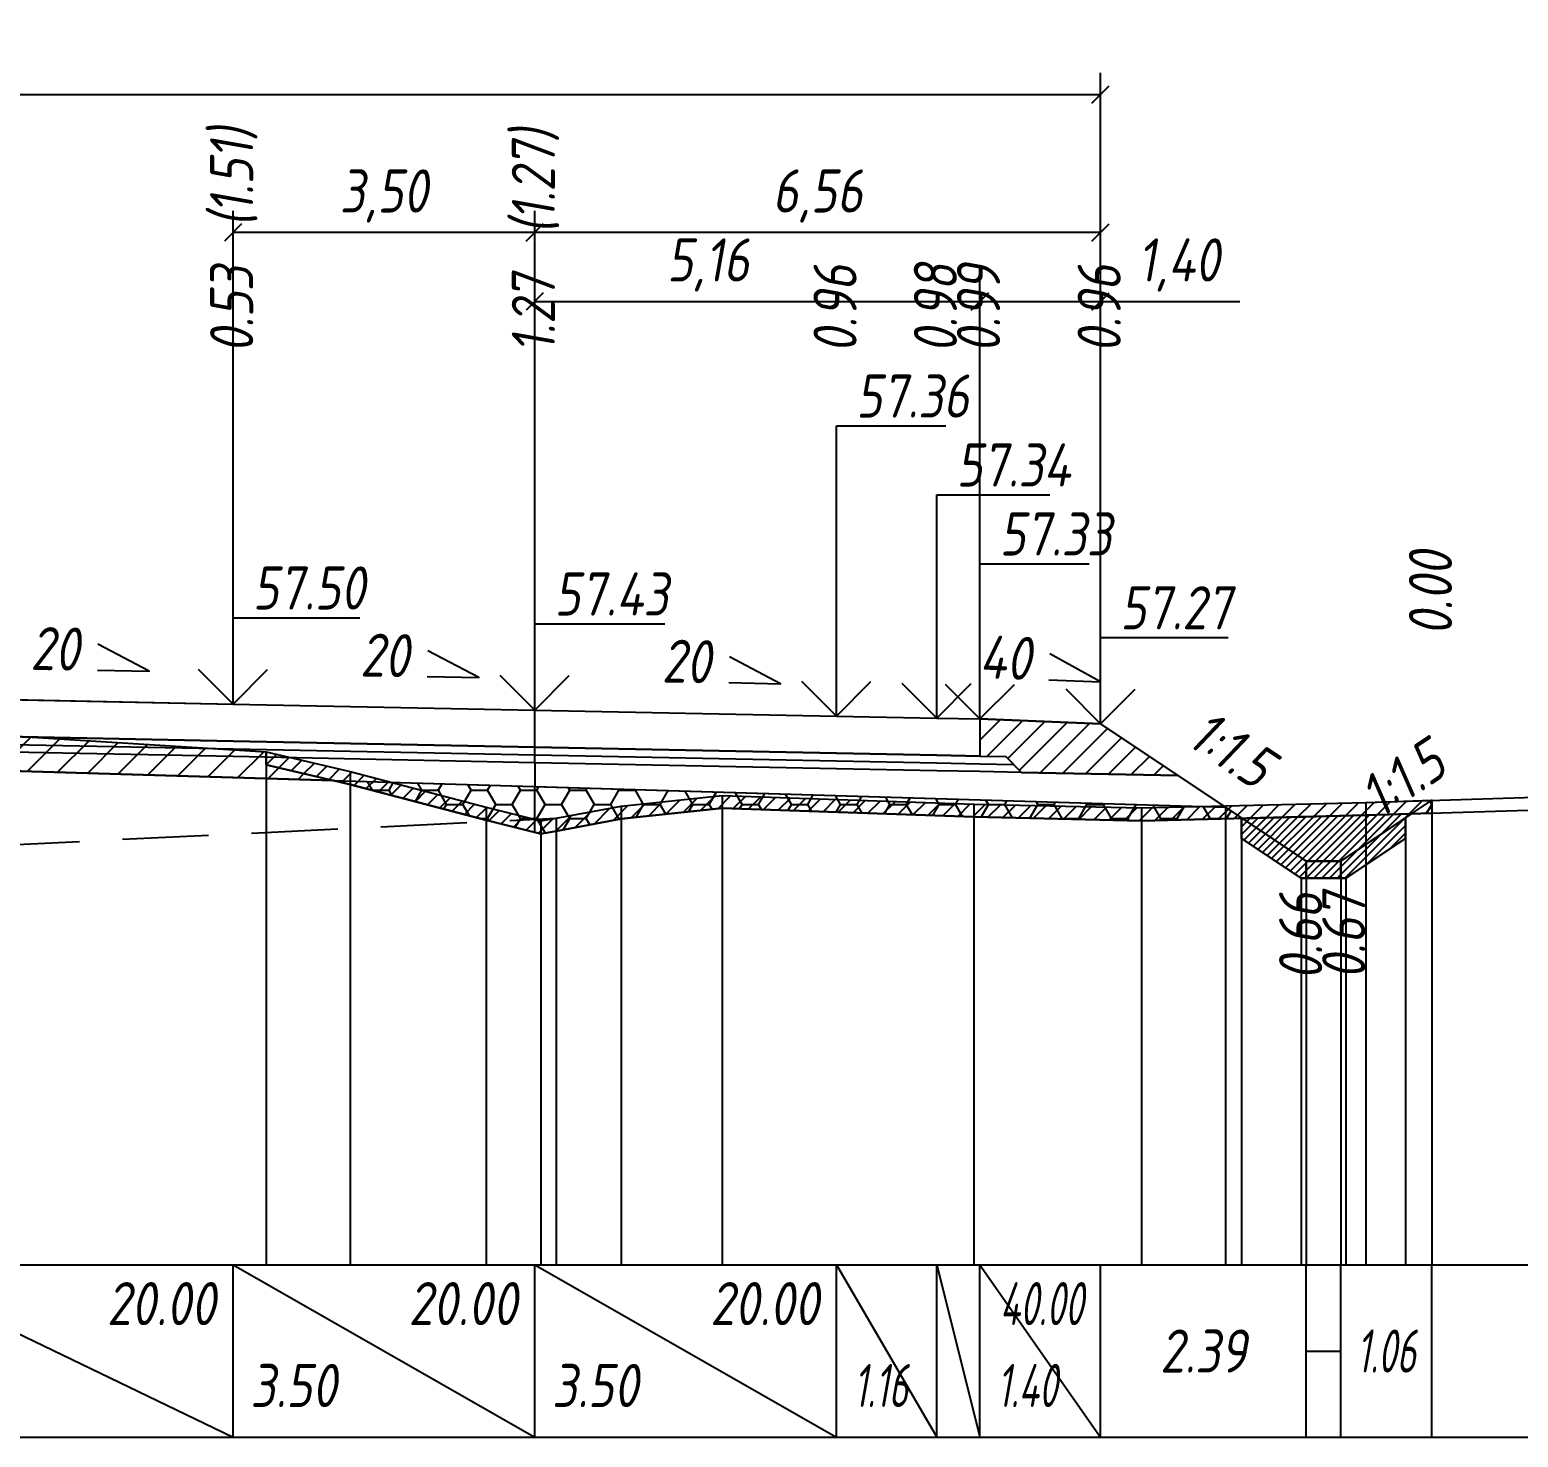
# Model space of a CAD drawing. Extents: x -717 to 1451, y -133302 to 233.
# Drawn here: x 195.9 to 282.2, y -69659 to -69577.4 of the extents above; entities that cross this region are included whole.
import ezdxf
from ezdxf.enums import TextEntityAlignment as Align

# ---------------------------------------------------------------- set-up
doc = ezdxf.new("R2010")
doc.units = 0
doc.linetypes.add('штриховая', pattern=[0.75, 0.5, -0.25])
for name, color, linetype in [('Интерполированный поперечник', 2, 'Continuous'), ('Код_514', 1, 'Continuous'), ('Контур_0', 7, 'Continuous'), ('Контур_2521', 7, 'Continuous'), ('Контур_2564', 7, 'Continuous'), ('Контур_2660', 7, 'Continuous'), ('Контур_2665', 7, 'Continuous'), ('Контур_400', 7, 'Continuous'), ('Контур_508', 7, 'Continuous'), ('Контур_512', 7, 'Continuous'), ('Контур_513', 7, 'Continuous'), ('Контур_818', 7, 'Continuous'), ('Красный поперечник', 1, 'Continuous'), ('Объём_2501', 7, 'Continuous'), ('Объём_2564', 7, 'Continuous'), ('Объём_2650', 7, 'Continuous'), ('Объём_2660', 7, 'Continuous'), ('Объём_2661', 7, 'Continuous'), ('Объём_2663', 7, 'Continuous'), ('Объём_2664', 7, 'Continuous'), ('Объём_2665', 7, 'Continuous'), ('Объём_2666', 7, 'Continuous'), ('Откосы', 7, 'Continuous'), ('Отметки покрытия', 7, 'Continuous'), ('Рабочие отметки', 7, 'Continuous'), ('Рабочие отметки доп.', 7, 'Continuous'), ('Таблица', 7, 'Continuous'), ('Уклоны проезжей части', 7, 'Continuous'), ('Черный поперечник', 3, 'Continuous')]:
    doc.layers.add(name, color=color, linetype=linetype)
for name, color, linetype, true_color in [('Контур_2540', 2, 'Continuous', 0xffff00), ('Контур_2560', 2, 'Continuous', 0xffff00), ('Контур_2561', 7, 'Continuous', 0xff8040), ('Контур_2562', 3, 'Continuous', 0x00ff00), ('Контур_2563', 7, 'Continuous', 0xff8000), ('Контур_2570', 7, 'Continuous', 0x80ff00), ('Контур_2583', 3, 'Continuous', 0x00ff00), ('Контур_2584', 3, 'Continuous', 0x00ff00), ('Контур_2736', 4, 'Continuous', 0x00ffff), ('Контур_2737', 4, 'Continuous', 0x00ffff), ('Контур_2738', 4, 'Continuous', 0x00ffff), ('Контур_2739', 4, 'Continuous', 0x00ffff), ('Контур_2741', 4, 'Continuous', 0x00ffff), ('Контур_2742', 4, 'Continuous', 0x00ffff), ('Контур_2743', 4, 'Continuous', 0x00ffff), ('Контур_2744', 7, 'Continuous', 0xa4ffff), ('Контур_2745', 7, 'Continuous', 0xa4ffff), ('Контур_2747', 4, 'Continuous', 0x00ffff), ('Контур_2748', 4, 'Continuous', 0x00ffff), ('Контур_2749', 4, 'Continuous', 0x00ffff), ('Контур_2750', 4, 'Continuous', 0x00ffff), ('Контур_2751', 4, 'Continuous', 0x00ffff), ('Контур_2752', 4, 'Continuous', 0x00ffff), ('Контур_402', 7, 'Continuous', 0xff6464), ('Контур_703', 4, 'Continuous', 0x00ffff), ('Контур_705', 4, 'Continuous', 0x00ffff), ('Контур_707', 4, 'Continuous', 0x00ffff), ('Контур_720', 131, 'Continuous', 0xaaffff), ('Объём_2500', 7, 'Continuous', 0xc0c0c0), ('Объём_2520', 7, 'Continuous', 0x80ffff), ('Объём_2540', 2, 'Continuous', 0xffff00), ('Объём_2560', 2, 'Continuous', 0xffff00), ('Объём_2561', 7, 'Continuous', 0xff8040), ('Объём_2562', 3, 'Continuous', 0x00ff00), ('Объём_2563', 7, 'Continuous', 0xff8000), ('Объём_2570', 7, 'Continuous', 0x80ff00), ('Объём_2580', 3, 'Continuous', 0x00ff00), ('Объём_2583', 3, 'Continuous', 0x00ff00), ('Объём_2584', 3, 'Continuous', 0x00ff00), ('Объём_2591', 3, 'Continuous', 0x00ff00), ('Объём_2595', 3, 'Continuous', 0x00ff00), ('Объём_2600', 7, 'Continuous', 0x808000), ('Объём_2620', 2, 'Continuous', 0xffff00)]:
    doc.layers.add(name, color=color, linetype=linetype, true_color=true_color)
doc.styles.get("Standard").update_dxf_attribs({"font": 'txt', "height": 2.5})
doc.styles.add('М', font='romand.shx', dxfattribs={"width": 0.8, "oblique": 10, "height": 2.5})
doc.dimstyles.new('ISO-25', dxfattribs={"dimtxt": 2.5, "dimasz": 2.5, "dimexe": 1.25, "dimexo": 0.625, "dimtad": 1, "dimtxsty": 'Standard', "dimcen": 2.5, "dimadec": 0, "dimazin": 0, "dimtfac": 1, "dimtmove": 0, "dimatfit": 3, "dimfxl": 1, "dimarcsym": 0})

# ---------------------------------------------------------------- blocks, each defined once
blk = doc.blocks.new('_Oblique')
at = {"color": 0, "linetype": 'ByBlock', "lineweight": -2}
blk.add_line((-0.5, -0.5), (0.5, 0.5), dxfattribs=at)
blk = doc.blocks.new('*D1659')
at = {"color": 0, "lineweight": -2, "transparency": 16777216}
for p, q in [((250.964, -69616.782), (250.964, -69591.875)), ((257.964, -69617.062), (257.964, -69591.875)), ((250.964, -69593.125), (257.964, -69593.125)), ((257.964, -69593.125), (266.044, -69593.125))]:
    blk.add_line(p, q, dxfattribs=at)
at = {"layer": 'Defpoints', "color": 0, "transparency": 16777216}
for p in [(257.964, -69593.125), (250.964, -69617.407), (257.964, -69617.687)]:
    blk.add_point(p, dxfattribs=at)
at = {"color": 0, "lineweight": -2, "transparency": 16777216, "rotation": 180}
blk.add_blockref('_Oblique', (250.964, -69593.125), dxfattribs=at)
at = {"color": 0, "lineweight": -2, "transparency": 16777216}
blk.add_blockref('_Oblique', (257.964, -69593.125), dxfattribs=at)
at = {"color": 0, "transparency": 16777216, "insert": (262.504, -69591.012), "char_height": 2.5, "width": 8.75, "attachment_point": 5, "style": 'М'}
blk.add_mtext('1,40', dxfattribs=at)
blk = doc.blocks.new('*D1661')
at = {"color": 0, "lineweight": -2, "transparency": 16777216}
for p, q in [((225.142, -69616.265), (225.142, -69591.875)), ((250.964, -69616.782), (250.964, -69591.875)), ((225.142, -69593.125), (250.964, -69593.125))]:
    blk.add_line(p, q, dxfattribs=at)
at = {"layer": 'Defpoints', "color": 0, "transparency": 16777216}
for p in [(250.964, -69593.125), (225.142, -69616.89), (250.964, -69617.407)]:
    blk.add_point(p, dxfattribs=at)
at = {"color": 0, "lineweight": -2, "transparency": 16777216, "rotation": 180}
blk.add_blockref('_Oblique', (225.142, -69593.125), dxfattribs=at)
at = {"color": 0, "lineweight": -2, "transparency": 16777216}
blk.add_blockref('_Oblique', (250.964, -69593.125), dxfattribs=at)
at = {"color": 0, "transparency": 16777216, "insert": (235.206, -69591.012), "char_height": 2.5, "width": 9.16667, "attachment_point": 5, "style": 'М'}
blk.add_mtext('5,16', dxfattribs=at)
blk = doc.blocks.new('*D1663')
at = {"color": 0, "lineweight": -2, "transparency": 16777216}
for p, q in [((207.642, -69615.915), (207.642, -69587.875)), ((225.142, -69616.265), (225.142, -69587.875)), ((225.142, -69589.125), (207.642, -69589.125))]:
    blk.add_line(p, q, dxfattribs=at)
at = {"layer": 'Defpoints', "color": 0, "transparency": 16777216}
for p in [(207.642, -69589.125), (207.642, -69616.54), (225.142, -69616.89)]:
    blk.add_point(p, dxfattribs=at)
at = {"color": 0, "lineweight": -2, "transparency": 16777216, "rotation": 180}
blk.add_blockref('_Oblique', (207.642, -69589.125), dxfattribs=at)
at = {"color": 0, "lineweight": -2, "transparency": 16777216}
blk.add_blockref('_Oblique', (225.142, -69589.125), dxfattribs=at)
at = {"color": 0, "transparency": 16777216, "insert": (216.392, -69587.012), "char_height": 2.5, "width": 9.58333, "attachment_point": 5, "style": 'М'}
blk.add_mtext('3,50', dxfattribs=at)
blk = doc.blocks.new('*D1664')
at = {"color": 0, "lineweight": -2, "transparency": 16777216}
for p, q in [((225.142, -69616.265), (225.142, -69587.875)), ((257.964, -69617.062), (257.964, -69587.875)), ((257.964, -69589.125), (225.142, -69589.125))]:
    blk.add_line(p, q, dxfattribs=at)
at = {"layer": 'Defpoints', "color": 0, "transparency": 16777216}
for p in [(225.142, -69589.125), (225.142, -69616.89), (257.964, -69617.687)]:
    blk.add_point(p, dxfattribs=at)
at = {"color": 0, "lineweight": -2, "transparency": 16777216, "rotation": 180}
blk.add_blockref('_Oblique', (225.142, -69589.125), dxfattribs=at)
at = {"color": 0, "lineweight": -2, "transparency": 16777216}
blk.add_blockref('_Oblique', (257.964, -69589.125), dxfattribs=at)
at = {"color": 0, "transparency": 16777216, "insert": (241.553, -69587.012), "char_height": 2.5, "width": 10, "attachment_point": 5, "style": 'М'}
blk.add_mtext('6,56', dxfattribs=at)
blk = doc.blocks.new('*D1666')
at = {"color": 0, "lineweight": -2, "transparency": 16777216}
for p, q in [((122.257, -69616.933), (122.257, -69579.875)), ((257.964, -69617.062), (257.964, -69579.875)), ((122.257, -69581.125), (257.964, -69581.125))]:
    blk.add_line(p, q, dxfattribs=at)
at = {"layer": 'Defpoints', "color": 0, "transparency": 16777216}
for p in [(257.964, -69581.125), (122.257, -69617.558), (257.964, -69617.687)]:
    blk.add_point(p, dxfattribs=at)
at = {"color": 0, "lineweight": -2, "transparency": 16777216, "rotation": 180}
blk.add_blockref('_Oblique', (122.257, -69581.125), dxfattribs=at)
at = {"color": 0, "lineweight": -2, "transparency": 16777216}
blk.add_blockref('_Oblique', (257.964, -69581.125), dxfattribs=at)
at = {"color": 0, "transparency": 16777216, "insert": (190.11, -69579.012), "char_height": 2.5, "width": 11.66667, "attachment_point": 5, "style": 'М'}
blk.add_mtext('27,14', dxfattribs=at)

msp = doc.modelspace()

# ---------------------------------------------------------------- hatches: boundary and pattern name
at = {"layer": 'Объём_2563'}
h = msp.add_hatch(dxfattribs=at)
h.set_pattern_fill('ANSI31', color=256, scale=0.3)
h.paths.add_polyline_path([(252.464, -69619.524), (253.382, -69620.442), (262.464, -69620.624), (257.964, -69617.624), (250.964, -69617.344), (250.964, -69619.494)])
at = {"layer": 'Объём_2570'}
h = msp.add_hatch(dxfattribs=at)
h.set_pattern_fill('ANSI31', color=256, scale=0.2)
h.paths.add_polyline_path([(277.18, -69622.811), (273.347, -69622.931), (260.346, -69623.25), (250.614, -69623.028), (236.011, -69622.522), (230.16, -69623.143), (226.388, -69623.849), (225.501, -69624.008), (222.327, -69623.213), (214.442, -69621.138), (209.568, -69619.998), (209.568, -69619.248), (214.442, -69620.388), (222.327, -69622.463), (225.501, -69623.258), (226.388, -69623.099), (230.16, -69622.393), (236.011, -69621.772), (250.614, -69622.278), (260.346, -69622.5), (273.347, -69622.181), (277.18, -69622.061)])
at = {"layer": 'Объём_2600'}
h = msp.add_hatch(dxfattribs=at)
h.set_pattern_fill('ANSI31', color=6, scale=0.4)
h.paths.add_polyline_path([(186.892, -69620.113), (124.278, -69621.991), (129.164, -69620.193), (129.164, -69619.443), (129.847, -69619.604), (130.136, -69619.513), (137.717, -69618.997), (146.853, -69618.193), (169.397, -69617.697), (186.892, -69618.038)])
h.paths.add_polyline_path([(209.568, -69619.998), (213.466, -69620.91), (186.892, -69620.113), (186.892, -69618.038), (188.966, -69618.079), (192.489, -69618.124), (195.678, -69618.382), (209.568, -69619.248)])
h = msp.add_hatch(dxfattribs=at)
h.set_pattern_fill('HONEY', color=5, scale=0.3)
h.paths.add_polyline_path([(222.327, -69623.213), (214.442, -69621.138), (213.466, -69620.91), (265.222, -69622.463), (266.149, -69623.081), (266.149, -69623.108), (260.346, -69623.25), (250.614, -69623.028), (236.011, -69622.522), (230.16, -69623.143), (226.388, -69623.849), (225.501, -69624.008)])
h = msp.add_hatch(dxfattribs=at)
h.set_pattern_fill('HONEY', color=5, scale=0.3)
h.paths.add_polyline_path([(275.999, -69622.848), (277.18, -69622.061), (277.18, -69622.811)])
at = {"layer": 'Объём_2620'}
h = msp.add_hatch(dxfattribs=at)
h.set_pattern_fill('ANSI31', color=2, scale=0.1)
h.paths.add_polyline_path([(266.149, -69623.108), (273.347, -69622.931), (275.999, -69622.848), (275.649, -69623.081), (275.649, -69624.283), (272.202, -69626.581), (269.597, -69626.581), (266.149, -69624.283)])

# ---------------------------------------------------------------- linework, layer by layer
at = {"layer": 'Интерполированный поперечник', "linetype": 'штриховая', "ltscale": 10, "flags": 128}
msp.add_lwpolyline([(103.847, -69629.056), (226.388, -69623.099)], dxfattribs=at)
at = {"layer": 'Код_514'}
for p, q in [((186.892, -69649), (207.642, -69659)), ((207.642, -69659), (207.642, -69649)), ((207.642, -69649), (225.142, -69659)), ((225.142, -69659), (225.142, -69649)), ((225.142, -69649), (242.642, -69659)), ((242.642, -69659), (242.642, -69649)), ((242.642, -69649), (248.464, -69659)), ((248.464, -69659), (248.464, -69649)), ((248.464, -69649), (250.964, -69659)), ((250.964, -69659), (250.964, -69649)), ((250.964, -69649), (257.964, -69659)), ((257.964, -69659), (257.964, -69649)), ((269.899, -69659), (269.899, -69649)), ((271.899, -69659), (271.899, -69649)), ((277.18, -69659), (277.18, -69649)), ((269.899, -69654), (271.899, -69654))]:
    msp.add_line(p, q, dxfattribs=at)
at = {"layer": 'Контур_0', "flags": 128}
for points in [[(186.892, -69616.063), (207.642, -69616.478), (225.142, -69616.828), (225.142, -69616.828), (225.142, -69616.828), (225.142, -69616.828), (242.642, -69617.178), (248.464, -69617.294), (250.964, -69617.344), (250.964, -69619.494), (248.464, -69619.444), (242.642, -69619.328), (225.142, -69618.978), (225.142, -69618.978), (225.142, -69618.978), (225.142, -69618.978), (207.642, -69618.628), (186.892, -69618.213), (186.892, -69616.063)], [(257.964, -69617.624), (257.964, -69617.624)], [(257.964, -69617.624), (265.103, -69622.383), (265.103, -69622.383), (265.103, -69622.383), (265.103, -69622.383), (265.103, -69622.383), (265.103, -69622.383), (265.103, -69622.383), (265.103, -69622.383), (265.103, -69622.383), (265.103, -69622.383), (265.103, -69622.383), (265.103, -69622.383), (265.103, -69622.383), (265.103, -69622.383), (269.899, -69625.581)], [(257.964, -69617.624), (265.103, -69622.383), (265.103, -69622.383), (265.103, -69622.383), (265.103, -69622.383), (265.103, -69622.383), (265.103, -69622.383), (265.103, -69622.383), (265.103, -69622.383), (265.103, -69622.383), (265.103, -69622.383), (265.103, -69622.383), (265.103, -69622.383), (265.103, -69622.383), (265.103, -69622.383), (269.899, -69625.581), (271.899, -69625.581), (277.18, -69622.061), (277.18, -69622.061), (277.18, -69622.061), (277.18, -69622.061), (277.18, -69622.061), (277.18, -69622.061), (277.18, -69622.061), (277.18, -69622.061), (277.18, -69622.061), (277.18, -69622.061), (277.18, -69622.061), (277.18, -69622.061), (277.18, -69622.061)], [(186.892, -69618.213), (207.642, -69618.628), (225.142, -69618.978), (225.142, -69618.978), (225.142, -69618.978), (225.142, -69618.978), (242.642, -69619.328), (248.464, -69619.444), (250.964, -69619.494), (252.464, -69619.524), (253.382, -69620.442), (250.964, -69620.394), (248.464, -69620.344), (242.642, -69620.228), (225.142, -69619.878), (225.142, -69619.878), (225.142, -69619.878), (225.142, -69619.878), (207.642, -69619.528), (186.892, -69619.113), (186.892, -69618.213)], [(250.964, -69619.494), (252.464, -69619.524), (253.382, -69620.442), (262.464, -69620.624)]]:
    msp.add_lwpolyline(points, dxfattribs=at)
at = {"layer": 'Контур_2521', "color": 250, "flags": 128}
msp.add_lwpolyline([(186.892, -69618.663), (207.642, -69619.078), (225.142, -69619.428), (225.142, -69619.428), (225.142, -69619.428), (225.142, -69619.428), (242.642, -69619.778), (248.464, -69619.894), (250.964, -69619.944), (252.923, -69619.983)], dxfattribs=at)
at = {"layer": 'Контур_2540', "flags": 128}
msp.add_lwpolyline([(186.892, -69620.113), (265.222, -69622.463), (262.464, -69620.624), (253.382, -69620.442), (250.964, -69620.394), (248.464, -69620.344), (242.642, -69620.228), (225.142, -69619.878), (207.642, -69619.528), (186.892, -69619.113), (186.892, -69620.113)], dxfattribs=at)
at = {"layer": 'Контур_2560', "flags": 128}
msp.add_lwpolyline([(250.964, -69617.344), (257.964, -69617.624), (257.964, -69617.624), (257.964, -69617.624)], dxfattribs=at)
at = {"layer": 'Контур_2561', "flags": 128}
msp.add_lwpolyline([(250.964, -69617.344), (250.964, -69617.344), (257.964, -69617.624), (257.964, -69617.624), (250.964, -69617.344)], dxfattribs=at)
at = {"layer": 'Контур_2562', "flags": 128}
msp.add_lwpolyline([(257.964, -69617.624), (257.964, -69617.624), (257.964, -69617.624), (257.964, -69617.624), (257.964, -69617.624)], dxfattribs=at)
at = {"layer": 'Контур_2563', "flags": 128}
msp.add_lwpolyline([(252.464, -69619.524), (253.382, -69620.442), (262.464, -69620.624), (257.964, -69617.624), (250.964, -69617.344), (250.964, -69619.494), (252.464, -69619.524)], dxfattribs=at)
at = {"layer": 'Контур_2564', "flags": 128}
msp.add_lwpolyline([(250.964, -69617.344), (257.964, -69617.624)], dxfattribs=at)
at = {"layer": 'Контур_2570', "flags": 128}
msp.add_lwpolyline([(195.678, -69618.382), (209.568, -69619.248), (209.568, -69619.998), (214.442, -69621.138), (222.327, -69623.213), (225.501, -69624.008), (226.388, -69623.849), (230.16, -69623.143), (236.011, -69622.522), (250.614, -69623.028), (260.346, -69623.25), (273.347, -69622.931), (302.18, -69622.024)], dxfattribs=at)
at = {"layer": 'Контур_2583', "flags": 128}
for points in [[(269.899, -69625.581), (266.149, -69623.081), (266.149, -69624.283), (269.597, -69626.581), (269.899, -69626.581), (269.899, -69625.581)], [(275.649, -69624.283), (275.649, -69623.081), (271.899, -69625.581), (271.899, -69626.581), (272.202, -69626.581), (275.649, -69624.283)]]:
    msp.add_lwpolyline(points, dxfattribs=at)
at = {"layer": 'Контур_2584', "flags": 128}
msp.add_lwpolyline([(269.899, -69625.581), (269.899, -69626.581), (271.899, -69626.581), (271.899, -69625.581), (269.899, -69625.581)], dxfattribs=at)
at = {"layer": 'Контур_2660', "flags": 128}
msp.add_lwpolyline([(186.892, -69620.113), (265.222, -69622.463)], dxfattribs=at)
at = {"layer": 'Контур_2665', "flags": 128}
msp.add_lwpolyline([(257.964, -69617.624), (257.964, -69617.624)], dxfattribs=at)
at = {"layer": 'Контур_2736', "flags": 128}
for points in [[(257.964, -69617.624), (265.103, -69622.383)], [(265.103, -69622.383), (269.899, -69625.581)]]:
    msp.add_lwpolyline(points, dxfattribs=at)
at = {"layer": 'Контур_2737', "flags": 128}
msp.add_lwpolyline([(265.103, -69622.383), (265.103, -69622.383)], dxfattribs=at)
at = {"layer": 'Контур_2738', "flags": 128}
msp.add_lwpolyline([(265.103, -69622.383), (265.103, -69622.383)], dxfattribs=at)
at = {"layer": 'Контур_2739', "flags": 128}
msp.add_lwpolyline([(265.103, -69622.383), (265.103, -69622.383)], dxfattribs=at)
at = {"layer": 'Контур_2741', "flags": 128}
msp.add_lwpolyline([(277.18, -69622.061), (277.18, -69622.061)], dxfattribs=at)
at = {"layer": 'Контур_2742', "flags": 128}
msp.add_lwpolyline([(277.18, -69622.061), (277.18, -69622.061)], dxfattribs=at)
at = {"layer": 'Контур_2743', "flags": 128}
msp.add_lwpolyline([(277.18, -69622.061), (277.18, -69622.061)], dxfattribs=at)
at = {"layer": 'Контур_2744', "flags": 128}
msp.add_lwpolyline([(277.18, -69622.061), (277.18, -69622.061)], dxfattribs=at)
msp.add_lwpolyline([(277.18, -69622.061), (277.18, -69622.061)], dxfattribs=at)
msp.add_lwpolyline([(277.18, -69622.061), (277.18, -69622.061)], dxfattribs=at)
msp.add_lwpolyline([(277.18, -69622.061), (277.18, -69622.061)], dxfattribs=at)
msp.add_lwpolyline([(277.18, -69622.061), (277.18, -69622.061)], dxfattribs=at)
msp.add_lwpolyline([(277.18, -69622.061), (277.18, -69622.061)], dxfattribs=at)
at = {"layer": 'Контур_2745', "flags": 128}
msp.add_lwpolyline([(265.103, -69622.383), (265.103, -69622.383)], dxfattribs=at)
msp.add_lwpolyline([(265.103, -69622.383), (265.103, -69622.383)], dxfattribs=at)
msp.add_lwpolyline([(265.103, -69622.383), (265.103, -69622.383)], dxfattribs=at)
msp.add_lwpolyline([(265.103, -69622.383), (265.103, -69622.383)], dxfattribs=at)
msp.add_lwpolyline([(265.103, -69622.383), (265.103, -69622.383)], dxfattribs=at)
msp.add_lwpolyline([(265.103, -69622.383), (265.103, -69622.383)], dxfattribs=at)
at = {"layer": 'Контур_2747', "flags": 128}
msp.add_lwpolyline([(265.103, -69622.383), (265.103, -69622.383)], dxfattribs=at)
at = {"layer": 'Контур_2748', "flags": 128}
msp.add_lwpolyline([(265.103, -69622.383), (265.103, -69622.383)], dxfattribs=at)
at = {"layer": 'Контур_2749', "flags": 128}
msp.add_lwpolyline([(265.103, -69622.383), (265.103, -69622.383)], dxfattribs=at)
at = {"layer": 'Контур_2750', "flags": 128}
msp.add_lwpolyline([(277.18, -69622.061), (277.18, -69622.061)], dxfattribs=at)
at = {"layer": 'Контур_2751', "flags": 128}
msp.add_lwpolyline([(277.18, -69622.061), (277.18, -69622.061)], dxfattribs=at)
at = {"layer": 'Контур_2752', "flags": 128}
msp.add_lwpolyline([(277.18, -69622.061), (277.18, -69622.061)], dxfattribs=at)
at = {"layer": 'Контур_400', "flags": 128}
msp.add_lwpolyline([(186.892, -69616.063), (207.642, -69616.478), (225.142, -69616.828), (225.142, -69616.828), (225.142, -69616.828), (225.142, -69616.828), (242.642, -69617.178), (248.464, -69617.294), (250.964, -69617.344)], dxfattribs=at)
at = {"layer": 'Контур_402', "flags": 128}
msp.add_lwpolyline([(115.1, -69622.266), (186.892, -69620.113), (265.222, -69622.463)], dxfattribs=at)
at = {"layer": 'Контур_508', "flags": 128}
msp.add_lwpolyline([(105, -69629), (115.1, -69622.266), (186.892, -69620.113), (265.222, -69622.463), (266.149, -69623.081), (266.149, -69624.283), (269.597, -69626.581), (269.899, -69626.581), (271.899, -69626.581), (272.202, -69626.581), (275.649, -69624.283), (275.649, -69623.081), (277.18, -69622.061)], dxfattribs=at)
at = {"layer": 'Контур_512', "flags": 128}
msp.add_lwpolyline([(105, -69629), (115.1, -69622.266), (186.892, -69620.113), (265.222, -69622.463), (266.149, -69623.081), (266.149, -69624.283), (269.597, -69626.581), (269.899, -69626.581), (271.899, -69626.581), (272.202, -69626.581), (275.649, -69624.283), (275.649, -69623.081), (277.18, -69622.061)], dxfattribs=at)
at = {"layer": 'Контур_513', "flags": 128}
msp.add_lwpolyline([(105, -69629), (115.1, -69622.266), (186.892, -69620.113), (265.222, -69622.463), (266.149, -69623.081), (266.149, -69624.283), (269.597, -69626.581), (269.899, -69626.581), (271.899, -69626.581), (272.202, -69626.581), (275.649, -69624.283), (275.649, -69623.081), (277.18, -69622.061)], dxfattribs=at)
at = {"layer": 'Контур_703', "flags": 128}
msp.add_lwpolyline([(257.964, -69617.624), (265.103, -69622.383)], dxfattribs=at)
at = {"layer": 'Контур_705', "flags": 128}
msp.add_lwpolyline([(265.103, -69622.383), (265.103, -69622.383)], dxfattribs=at)
at = {"layer": 'Контур_707', "flags": 128}
msp.add_lwpolyline([(271.899, -69625.581), (277.18, -69622.061)], dxfattribs=at)
at = {"layer": 'Контур_720', "flags": 128}
msp.add_lwpolyline([(269.899, -69625.581), (271.899, -69625.581)], dxfattribs=at)
at = {"layer": 'Контур_818', "flags": 128}
msp.add_lwpolyline([(195.678, -69618.382), (209.568, -69619.248), (209.568, -69619.998), (214.442, -69621.138), (222.327, -69623.213), (225.501, -69624.008), (226.388, -69623.849), (230.16, -69623.143), (236.011, -69622.522), (250.614, -69623.028), (260.346, -69623.25), (273.347, -69622.931), (277.18, -69622.811)], dxfattribs=at)
at = {"layer": 'Красный поперечник'}
for p, q in [((186.892, -69616.063), (207.642, -69616.478)), ((207.642, -69616.478), (225.142, -69616.828)), ((225.142, -69616.828), (242.642, -69617.178)), ((242.642, -69617.178), (248.464, -69617.294)), ((248.464, -69617.294), (250.964, -69617.344)), ((250.964, -69617.344), (257.964, -69617.624)), ((257.964, -69617.624), (269.899, -69625.581)), ((271.899, -69625.581), (277.18, -69622.061)), ((277.18, -69622.061), (277.18, -69649)), ((265.222, -69622.463), (265.222, -69649)), ((266.149, -69623.081), (266.149, -69649)), ((275.649, -69623.081), (275.649, -69649)), ((266.149, -69624.283), (266.149, -69649)), ((275.649, -69624.283), (275.649, -69649)), ((269.899, -69625.581), (271.899, -69625.581)), ((269.597, -69626.581), (269.597, -69649)), ((269.899, -69626.581), (269.899, -69649)), ((271.899, -69626.581), (271.899, -69649)), ((272.202, -69626.581), (272.202, -69649))]:
    msp.add_line(p, q, dxfattribs=at)
at = {"layer": 'Объём_2500', "flags": 128}
for points in [[(186.892, -69616.063), (207.642, -69616.478), (225.142, -69616.828), (225.142, -69616.828), (225.142, -69616.828), (225.142, -69616.828), (242.642, -69617.178), (248.464, -69617.294), (250.964, -69617.344), (250.964, -69619.494), (248.464, -69619.444), (242.642, -69619.328), (225.142, -69618.978), (225.142, -69618.978), (225.142, -69618.978), (225.142, -69618.978), (207.642, -69618.628), (186.892, -69618.213), (186.892, -69616.063)], [(225.142, -69616.828), (242.642, -69617.178), (248.464, -69617.294), (250.964, -69617.344), (250.964, -69619.494), (248.464, -69619.444), (242.642, -69619.328), (225.142, -69618.978), (225.142, -69616.828)]]:
    msp.add_lwpolyline(points, dxfattribs=at)
at = {"layer": 'Объём_2501', "flags": 128}
for points in [[(186.892, -69616.063), (207.642, -69616.478), (225.142, -69616.828), (225.142, -69616.828), (225.142, -69616.828), (225.142, -69616.828), (242.642, -69617.178), (248.464, -69617.294), (250.964, -69617.344)], [(225.142, -69616.828), (242.642, -69617.178), (248.464, -69617.294), (250.964, -69617.344)]]:
    msp.add_lwpolyline(points, dxfattribs=at)
at = {"layer": 'Объём_2520', "color": 250, "flags": 128}
for points in [[(186.892, -69618.213), (207.642, -69618.628), (225.142, -69618.978), (225.142, -69618.978), (225.142, -69618.978), (225.142, -69618.978), (242.642, -69619.328), (248.464, -69619.444), (250.964, -69619.494), (252.464, -69619.524), (253.382, -69620.442), (250.964, -69620.394), (248.464, -69620.344), (242.642, -69620.228), (225.142, -69619.878), (225.142, -69619.878), (225.142, -69619.878), (225.142, -69619.878), (207.642, -69619.528), (186.892, -69619.113), (186.892, -69618.213)], [(225.142, -69618.978), (242.642, -69619.328), (248.464, -69619.444), (250.964, -69619.494), (252.464, -69619.524), (253.382, -69620.442), (250.964, -69620.394), (248.464, -69620.344), (242.642, -69620.228), (225.142, -69619.878), (225.142, -69618.978)]]:
    msp.add_lwpolyline(points, dxfattribs=at)
at = {"layer": 'Объём_2540', "flags": 128}
for points in [[(186.892, -69620.113), (265.222, -69622.463), (262.464, -69620.624), (253.382, -69620.442), (250.964, -69620.394), (248.464, -69620.344), (242.642, -69620.228), (225.142, -69619.878), (207.642, -69619.528), (186.892, -69619.113), (186.892, -69620.113)], [(225.142, -69621.26), (265.222, -69622.463), (262.464, -69620.624), (253.382, -69620.442), (250.964, -69620.394), (248.464, -69620.344), (242.642, -69620.228), (225.142, -69619.878), (225.142, -69621.26)]]:
    msp.add_lwpolyline(points, dxfattribs=at)
at = {"layer": 'Объём_2560', "flags": 128}
msp.add_lwpolyline([(250.964, -69617.344), (257.964, -69617.624), (257.964, -69617.624), (257.964, -69617.624)], dxfattribs=at)
msp.add_lwpolyline([(250.964, -69617.344), (257.964, -69617.624), (257.964, -69617.624), (257.964, -69617.624)], dxfattribs=at)
at = {"layer": 'Объём_2561', "flags": 128}
msp.add_lwpolyline([(250.964, -69617.344), (250.964, -69617.344), (257.964, -69617.624), (257.964, -69617.624), (250.964, -69617.344)], dxfattribs=at)
msp.add_lwpolyline([(250.964, -69617.344), (250.964, -69617.344), (257.964, -69617.624), (257.964, -69617.624), (250.964, -69617.344)], dxfattribs=at)
at = {"layer": 'Объём_2562', "flags": 128}
msp.add_lwpolyline([(257.964, -69617.624), (257.964, -69617.624), (257.964, -69617.624), (257.964, -69617.624), (257.964, -69617.624)], dxfattribs=at)
msp.add_lwpolyline([(257.964, -69617.624), (257.964, -69617.624), (257.964, -69617.624), (257.964, -69617.624), (257.964, -69617.624)], dxfattribs=at)
at = {"layer": 'Объём_2563', "color": 250, "flags": 128}
msp.add_lwpolyline([(252.464, -69619.524), (253.382, -69620.442), (262.464, -69620.624), (257.964, -69617.624), (250.964, -69617.344), (250.964, -69619.494), (252.464, -69619.524)], dxfattribs=at)
msp.add_lwpolyline([(252.464, -69619.524), (253.382, -69620.442), (262.464, -69620.624), (257.964, -69617.624), (250.964, -69617.344), (250.964, -69619.494), (252.464, -69619.524)], dxfattribs=at)
at = {"layer": 'Объём_2564', "flags": 128}
msp.add_lwpolyline([(250.964, -69617.344), (257.964, -69617.624)], dxfattribs=at)
msp.add_lwpolyline([(250.964, -69617.344), (257.964, -69617.624)], dxfattribs=at)
at = {"layer": 'Объём_2570', "flags": 128}
for points in [[(277.18, -69622.811), (273.347, -69622.931), (260.346, -69623.25), (250.614, -69623.028), (236.011, -69622.522), (230.16, -69623.143), (226.388, -69623.849), (225.501, -69624.008), (222.327, -69623.213), (214.442, -69621.138), (209.568, -69619.998), (209.568, -69619.248), (214.442, -69620.388), (222.327, -69622.463), (225.501, -69623.258), (226.388, -69623.099), (230.16, -69622.393), (236.011, -69621.772), (250.614, -69622.278), (260.346, -69622.5), (273.347, -69622.181), (277.18, -69622.061), (277.18, -69622.811), (277.18, -69622.811)], [(225.142, -69623.168), (225.501, -69623.258), (226.388, -69623.099), (230.16, -69622.393), (236.011, -69621.772), (250.614, -69622.278), (260.346, -69622.5), (273.347, -69622.181), (277.18, -69622.061), (277.18, -69622.811), (277.18, -69622.811), (277.18, -69622.811), (273.347, -69622.931), (260.346, -69623.25), (250.614, -69623.028), (236.011, -69622.522), (230.16, -69623.143), (226.388, -69623.849), (225.501, -69624.008), (225.142, -69623.918), (225.142, -69623.168)]]:
    msp.add_lwpolyline(points, dxfattribs=at)
at = {"layer": 'Объём_2580', "flags": 128}
msp.add_lwpolyline([(257.964, -69617.624), (257.964, -69617.624)], dxfattribs=at)
msp.add_lwpolyline([(257.964, -69617.624), (257.964, -69617.624)], dxfattribs=at)
at = {"layer": 'Объём_2583', "flags": 128}
for points in [[(269.899, -69625.581), (266.149, -69623.081), (266.149, -69624.283), (269.597, -69626.581), (269.899, -69626.581), (269.899, -69625.581)], [(269.899, -69625.581), (266.149, -69623.081), (266.149, -69624.283), (269.597, -69626.581), (269.899, -69626.581), (269.899, -69625.581)], [(275.649, -69624.283), (275.649, -69623.081), (271.899, -69625.581), (271.899, -69626.581), (272.202, -69626.581), (275.649, -69624.283)], [(275.649, -69624.283), (275.649, -69623.081), (271.899, -69625.581), (271.899, -69626.581), (272.202, -69626.581), (275.649, -69624.283)]]:
    msp.add_lwpolyline(points, dxfattribs=at)
at = {"layer": 'Объём_2584', "flags": 128}
msp.add_lwpolyline([(269.899, -69625.581), (269.899, -69626.581), (271.899, -69626.581), (271.899, -69625.581), (269.899, -69625.581)], dxfattribs=at)
msp.add_lwpolyline([(269.899, -69625.581), (269.899, -69626.581), (271.899, -69626.581), (271.899, -69625.581), (269.899, -69625.581)], dxfattribs=at)
at = {"layer": 'Объём_2591', "flags": 128}
for points in [[(266.149, -69623.081), (269.899, -69625.581)], [(266.149, -69623.081), (269.899, -69625.581)], [(271.899, -69625.581), (275.649, -69623.081)], [(271.899, -69625.581), (275.649, -69623.081)]]:
    msp.add_lwpolyline(points, dxfattribs=at)
at = {"layer": 'Объём_2595', "flags": 128}
msp.add_lwpolyline([(269.899, -69625.581), (271.899, -69625.581)], dxfattribs=at)
msp.add_lwpolyline([(269.899, -69625.581), (271.899, -69625.581)], dxfattribs=at)
at = {"layer": 'Объём_2600', "color": 5, "flags": 128}
for points in [[(222.327, -69623.213), (214.442, -69621.138), (213.466, -69620.91), (265.222, -69622.463), (266.149, -69623.081), (266.149, -69623.108), (260.346, -69623.25), (250.614, -69623.028), (236.011, -69622.522), (230.16, -69623.143), (226.388, -69623.849), (225.501, -69624.008), (222.327, -69623.213), (222.327, -69623.213)], [(225.142, -69621.26), (265.222, -69622.463), (266.149, -69623.081), (266.149, -69623.108), (260.346, -69623.25), (250.614, -69623.028), (236.011, -69622.522), (230.16, -69623.143), (226.388, -69623.849), (225.501, -69624.008), (225.142, -69623.918), (225.142, -69621.26)], [(275.999, -69622.848), (277.18, -69622.061), (277.18, -69622.811), (275.999, -69622.848), (275.999, -69622.848)], [(275.999, -69622.848), (277.18, -69622.061), (277.18, -69622.811), (275.999, -69622.848), (275.999, -69622.848)]]:
    msp.add_lwpolyline(points, dxfattribs=at)
at = {"layer": 'Объём_2620', "flags": 128}
msp.add_lwpolyline([(266.149, -69623.108), (273.347, -69622.931), (275.999, -69622.848), (275.649, -69623.081), (275.649, -69624.283), (272.202, -69626.581), (269.597, -69626.581), (266.149, -69624.283), (266.149, -69623.108), (266.149, -69623.108)], dxfattribs=at)
msp.add_lwpolyline([(266.149, -69623.108), (273.347, -69622.931), (275.999, -69622.848), (275.649, -69623.081), (275.649, -69624.283), (272.202, -69626.581), (269.597, -69626.581), (266.149, -69624.283), (266.149, -69623.108), (266.149, -69623.108)], dxfattribs=at)
at = {"layer": 'Объём_2650', "color": 6, "flags": 128}
msp.add_lwpolyline([(209.568, -69619.998), (213.466, -69620.91), (186.892, -69620.113), (186.892, -69618.038), (188.966, -69618.079), (192.489, -69618.124), (195.678, -69618.382), (209.568, -69619.248), (209.568, -69619.998), (209.568, -69619.998)], dxfattribs=at)
at = {"layer": 'Объём_2660', "flags": 128}
for points in [[(186.892, -69620.113), (265.222, -69622.463)], [(225.142, -69621.26), (265.222, -69622.463)]]:
    msp.add_lwpolyline(points, dxfattribs=at)
at = {"layer": 'Объём_2661', "flags": 128}
msp.add_lwpolyline([(257.964, -69617.624), (265.103, -69622.383)], dxfattribs=at)
msp.add_lwpolyline([(257.964, -69617.624), (265.103, -69622.383)], dxfattribs=at)
at = {"layer": 'Объём_2663', "flags": 128}
for points in [[(271.899, -69625.581), (277.18, -69622.061)], [(271.899, -69625.581), (277.18, -69622.061)], [(265.103, -69622.383), (269.899, -69625.581)], [(265.103, -69622.383), (269.899, -69625.581)]]:
    msp.add_lwpolyline(points, dxfattribs=at)
at = {"layer": 'Объём_2664', "flags": 128}
msp.add_lwpolyline([(269.899, -69625.581), (271.899, -69625.581)], dxfattribs=at)
msp.add_lwpolyline([(269.899, -69625.581), (271.899, -69625.581)], dxfattribs=at)
at = {"layer": 'Объём_2665', "flags": 128}
msp.add_lwpolyline([(257.964, -69617.624), (257.964, -69617.624)], dxfattribs=at)
msp.add_lwpolyline([(257.964, -69617.624), (257.964, -69617.624)], dxfattribs=at)
at = {"layer": 'Объём_2666', "flags": 128}
msp.add_lwpolyline([(257.964, -69617.624), (265.103, -69622.383)], dxfattribs=at)
msp.add_lwpolyline([(257.964, -69617.624), (265.103, -69622.383)], dxfattribs=at)
at = {"layer": 'Откосы', "color": 1, "flags": 128}
for points in [[(199.78, -69614.503), (202.78, -69614.563), (199.81, -69613.004)], [(218.905, -69614.886), (221.905, -69614.946), (218.935, -69613.386)], [(236.405, -69615.236), (239.405, -69615.296), (236.435, -69613.736)], [(254.971, -69615.07), (257.969, -69615.19), (255.031, -69613.571)]]:
    msp.add_lwpolyline(points, dxfattribs=at)
at = {"layer": 'Отметки покрытия', "color": 1}
for p, q in [((242.642, -69617.178), (242.642, -69600.344)), ((242.642, -69600.344), (248.992, -69600.344)), ((248.464, -69617.294), (248.464, -69604.344)), ((248.464, -69604.344), (255.014, -69604.344)), ((250.964, -69617.344), (250.964, -69608.344)), ((250.964, -69608.344), (257.314, -69608.344)), ((207.642, -69616.478), (207.642, -69611.478)), ((207.642, -69611.478), (214.992, -69611.478)), ((225.142, -69616.828), (225.142, -69611.828)), ((225.142, -69611.828), (232.692, -69611.828)), ((257.964, -69617.624), (257.964, -69612.624)), ((257.964, -69612.624), (265.364, -69612.624)), ((207.642, -69616.478), (205.642, -69614.478)), ((207.642, -69616.478), (209.642, -69614.478)), ((225.142, -69616.828), (223.142, -69614.828)), ((225.142, -69616.828), (227.142, -69614.828)), ((242.642, -69617.178), (240.642, -69615.178)), ((242.642, -69617.178), (244.642, -69615.178)), ((248.464, -69617.294), (246.464, -69615.294)), ((248.464, -69617.294), (250.464, -69615.294)), ((250.964, -69617.344), (248.964, -69615.344)), ((250.964, -69617.344), (252.964, -69615.344)), ((257.964, -69617.624), (255.964, -69615.624)), ((257.964, -69617.624), (259.964, -69615.624))]:
    msp.add_line(p, q, dxfattribs=at)
at = {"layer": 'Таблица'}
for p, q in [((80, -69649), (302.18, -69649)), ((80, -69659), (302.18, -69659))]:
    msp.add_line(p, q, dxfattribs=at)
at = {"layer": 'Черный поперечник', "color": 7}
for p, q in [((209.568, -69619.248), (209.568, -69649)), ((214.442, -69620.388), (214.442, -69649)), ((236.011, -69621.772), (236.011, -69649)), ((222.327, -69622.463), (222.327, -69649)), ((230.16, -69622.393), (230.16, -69649)), ((250.614, -69622.278), (250.614, -69649)), ((260.346, -69622.5), (260.346, -69649)), ((273.347, -69622.181), (273.347, -69649)), ((225.501, -69623.258), (225.501, -69649)), ((226.388, -69623.099), (226.388, -69649))]:
    msp.add_line(p, q, dxfattribs=at)
at = {"layer": 'Черный поперечник', "flags": 128}
msp.add_lwpolyline([(103.847, -69628.306), (124.034, -69621.331), (129.164, -69619.443), (129.847, -69619.604), (130.136, -69619.513), (137.717, -69618.997), (146.853, -69618.193), (166.065, -69617.775), (169.397, -69617.697), (186.892, -69618.038), (188.966, -69618.079), (192.489, -69618.124), (195.678, -69618.382), (209.568, -69619.248), (214.442, -69620.388), (222.327, -69622.463), (225.501, -69623.258), (226.388, -69623.099), (230.16, -69622.393), (236.011, -69621.772), (250.614, -69622.278), (260.346, -69622.5), (273.347, -69622.181), (302.18, -69621.274)], dxfattribs=at)

# ---------------------------------------------------------------- texts
at = {"layer": 'Код_514', "style": 'М', "oblique": 10}
for s, width, p in [('20.00', 0.8, (206.642, -69650)), ('20.00', 0.8, (224.142, -69650)), ('20.00', 0.8, (241.642, -69650)), ('40.00', 0.6, (256.964, -69650))]:
    msp.add_text(s, height=2.5, dxfattribs=dict(at, width=width)).set_placement(p, align=Align.TOP_RIGHT)
for s, width, p in [('2.39', 0.8, (263.932, -69654)), ('1.06', 0.6, (274.54, -69654))]:
    msp.add_text(s, height=2.5, dxfattribs=dict(at, width=width)).set_placement(p, align=Align.MIDDLE_CENTER)
for s, width, p in [('3.50', 0.8, (208.642, -69658)), ('3.50', 0.8, (226.142, -69658)), ('1.16', 0.6, (243.642, -69658)), ('1.40', 0.6, (251.964, -69658))]:
    msp.add_text(s, height=2.5, dxfattribs=dict(at, width=width)).set_placement(p, align=Align.BOTTOM_LEFT)
at = {"layer": 'Отметки покрытия', "color": 1, "style": 'М', "oblique": 10, "width": 0.8}
for s, p in [('57.36', (243.783, -69600.613)), ('57.34', (249.605, -69604.613)), ('57.33', (252.105, -69608.613)), ('57.50', (208.783, -69611.746)), ('57.43', (226.283, -69612.096)), ('57.27', (259.105, -69612.893))]:
    msp.add_text(s, height=2.5, dxfattribs=at).set_placement(p, align=Align.BOTTOM_LEFT)
at = {"layer": 'Рабочие отметки', "color": 1, "style": 'М', "oblique": 10, "width": 0.8}
for s, p in [('0.53', (207.564, -69596.094)), ('0.96', (242.564, -69596.094)), ('0.98', (248.386, -69596.094)), ('0.99', (250.886, -69596.094)), ('0.96', (257.886, -69596.094)), ('1.27', (225.064, -69596.094)), ('0.00', (277.102, -69612.492))]:
    msp.add_text(s, height=2.5, rotation=90, dxfattribs=at).set_placement(p, align=Align.MIDDLE_LEFT)
for s, p in [('0.67', (272.071, -69627.415)), ('0.66', (269.571, -69627.415))]:
    msp.add_text(s, height=2.5, rotation=90, dxfattribs=at).set_placement(p, align=Align.MIDDLE_RIGHT)
at = {"layer": 'Рабочие отметки доп.', "color": 1, "style": 'М', "oblique": 10, "width": 0.8}
for s, p in [('(1.51)', (207.564, -69588.794)), ('(1.27)', (225.064, -69589.194))]:
    msp.add_text(s, height=2.5, rotation=90, dxfattribs=at).set_placement(p, align=Align.MIDDLE_LEFT)
at = {"layer": 'Уклоны проезжей части', "color": 1, "style": 'М', "oblique": 10, "width": 0.8}
for s, rotation, p in [('20', 358.85423, (197.287, -69615.27)), ('20', 358.85423, (216.412, -69615.653)), ('40', 357.70938, (252.379, -69615.786)), ('20', 358.85423, (233.912, -69616.003)), ('1:1.5', 326.30994, (264.486, -69620.771)), ('1:1.5', 33.69007, (276.625, -69622.433))]:
    msp.add_text(s, height=2.5, rotation=rotation, dxfattribs=at).set_placement(p, align=Align.BOTTOM_CENTER)

# ---------------------------------------------------------------- dimensions: what is measured, and where the dimension line sits
at = {"color": 5}
for base, p1, picture, middle in [((257.964, -69581.125), (122.257, -69617.558), '*D1666', (190.11, -69579.012)), ((257.964, -69593.125), (250.964, -69617.407), '*D1659', (262.504, -69591.012))]:
    dim = msp.add_linear_dim(base=base, p1=p1, p2=(257.964, -69617.687), angle=180, dimstyle='ISO-25', override={"dimasz": 1, "dimlfac": 0.2, "dimzin": 0, "dimtxsty": 'М', "dimblk1": 'Oblique', "dimblk2": 'Oblique', "dimsah": 1}, dxfattribs=at)
    dim.commit()
    dim.dimension.update_dxf_attribs({"geometry": picture, "text_midpoint": middle})
for base, p1, p2, picture, middle in [((207.642, -69589.125), (225.142, -69616.89), (207.642, -69616.54), '*D1663', (216.392, -69587.012)), ((225.142, -69589.125), (257.964, -69617.687), (225.142, -69616.89), '*D1664', (241.553, -69587.012))]:
    dim = msp.add_linear_dim(base=base, p1=p1, p2=p2, dimstyle='ISO-25', override={"dimasz": 1, "dimlfac": 0.2, "dimzin": 0, "dimtxsty": 'М', "dimblk1": 'Oblique', "dimblk2": 'Oblique', "dimsah": 1}, dxfattribs=at)
    dim.commit()
    dim.dimension.update_dxf_attribs({"geometry": picture, "text_midpoint": middle})
dim = msp.add_linear_dim(base=(250.964, -69593.125), p1=(225.142, -69616.89), p2=(250.964, -69617.407), angle=180, dimstyle='ISO-25', override={"dimasz": 1, "dimlfac": 0.2, "dimzin": 0, "dimtxsty": 'М', "dimblk1": 'Oblique', "dimblk2": 'Oblique', "dimsah": 1}, dxfattribs=at)
dim.commit()
dim.dimension.update_dxf_attribs({"geometry": '*D1661', "text_midpoint": (235.206, -69593.125), "dimtype": 160})

doc.saveas('drawing.dxf')
